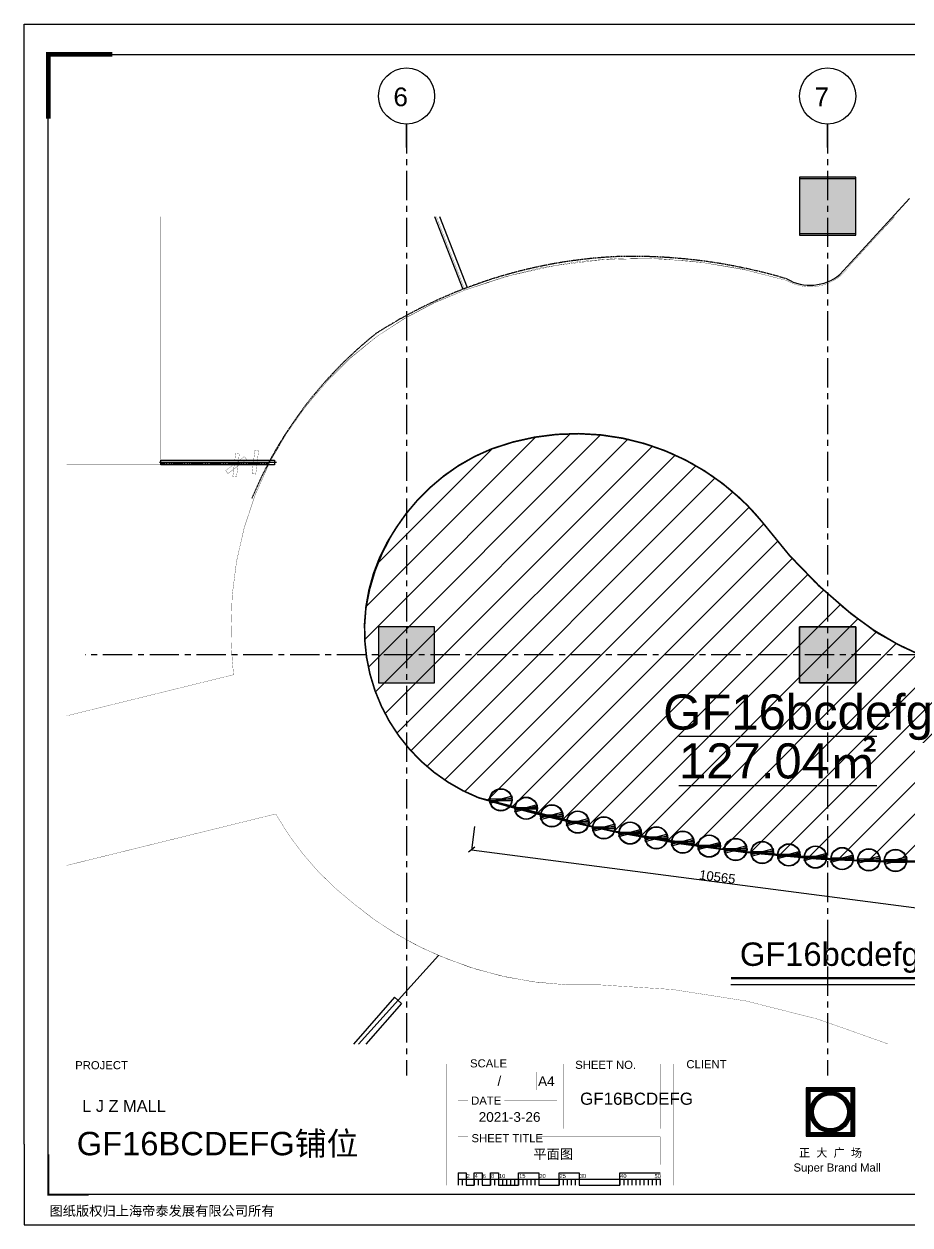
# Model space of a CAD drawing. Header units: inches. Extents: x -17552 to 18736, y -11730 to 13931.
# Drawn here: x -17552 to 1382, y -11730 to 13931 of the extents above; entities that cross this region are included whole.
import ezdxf
from ezdxf.enums import TextEntityAlignment as Align

# ---------------------------------------------------------------- set-up
doc = ezdxf.new("R2010")
doc.units = ezdxf.units.IN
doc.header["$MEASUREMENT"] = 0
doc.linetypes.add('CENTER', pattern=[2, 1.25, -0.25, 0.25, -0.25])
doc.linetypes.add('DASH', pattern=[0.35, 0.25, -0.1])
for name, color, linetype in [('3-MED', 90, 'Continuous'), ('DIM', 3, 'Continuous'), ('DIM TEXT', 7, 'Continuous'), ('FC-深灰填充', 250, 'Continuous'), ('HS-CURVE-PAVE-JNT', 1, 'Continuous'), ('IBS-hatch', 250, 'Continuous'), ('IBS-intwall', 151, 'Continuous'), ('IFF-FURN', 51, 'Continuous'), ('L01-WAL', 2, 'Continuous'), ('NEW AREA', 5, 'Continuous'), ('WALL', 255, 'Continuous'), ('商铺编号', 1, 'Continuous'), ('租户面积', 1, 'Continuous'), ('轴线', 10, 'CENTER')]:
    doc.layers.add(name, color=color, linetype=linetype)
doc.layers.add('P-新规划租赁线', color=7, linetype='Continuous', true_color=0xd45be6)
doc.styles.get("Standard").update_dxf_attribs({"font": 'arial.ttf'})
doc.dimstyles.new('DIM-200MM', dxfattribs={"dimtxt": 200, "dimasz": 120, "dimexe": 10, "dimexo": 10, "dimgap": 0.7, "dimtad": 1, "dimdec": 0, "dimrnd": 5, "dimzin": 1, "dimdsep": 46, "dimtxsty": 'Standard', "dimblk": 'OBLIQUE', "dimcen": 0.5, "dimdle": 1, "dimclrd": 256, "dimclre": 256, "dimclrt": 7, "dimaunit": 1, "dimadec": 0, "dimazin": 0, "dimtfac": 1, "dimtdec": 0, "dimtix": 1, "dimtmove": 2, "dimatfit": 3, "dimfxl": 500, "dimfxlon": 1, "dimtolj": 1, "dimtzin": 1, "dimarcsym": 0})

# ---------------------------------------------------------------- blocks, each defined once
blk = doc.blocks.new('A$C66BE637F')
at = {"const_width": 416.7664670658684}
blk.add_lwpolyline([(208.3830651747994, 5351.75643669907), (208.3830651747994, 208.3831821056083), (5351.756319768261, 208.3831821056083), (5351.756319768261, 5351.75643669907)], close=True, dxfattribs=at)
at = {"color": 8}
for points in [[(-0.0001683910377323627, 5560.139670218341), (-0.0001683910377323627, -5.141366273164749e-05), (5560.139553334098, -5.141366273164749e-05), (5560.139553334098, 5560.139670218341)], [(416.7662987406366, 5143.373203156516), (416.7662987406366, 416.7664156481624), (5143.373086202424, 416.7664156481624), (5143.373086202424, 5143.373203156516)]]:
    blk.add_lwpolyline(points, close=True, dxfattribs=at)
at = {"const_width": 416.7664670658684}
blk.add_lwpolyline([(625.143943998497, 2780.069809402339, 1), (4934.995440944564, 2780.069809402339, 1)], format="xyb", close=True, dxfattribs=at)
at = {"color": 8}
for radius in [2363.303393757767, 1946.536926691899]:
    blk.add_circle((2780.069692518096, 2780.069809402339), radius, dxfattribs=at)
blk = doc.blocks.new('*U163')
for p, q in [((2429.193511915801, 50), (0, 50)), ((0, 50), (0, -50)), ((2429.193511915801, -50), (2429.193511915801, 50)), ((0, -50), (2429.193511915801, -50))]:
    blk.add_line(p, q)
at = {"layer": 'DEFPOINTS'}
blk.add_lwpolyline([(2468.428101461475, 0), (-29.34227502728299, 0)], dxfattribs=at)
blk = doc.blocks.new('圆镜阵')
at = {"layer": 'IFF-FURN'}
for p, q in [((182423.631353419, -202637.3986419849), (182423.631353419, -202662.4186419849)), ((182903.631353419, -202637.3986419849), (182903.631353419, -202662.4186419849))]:
    blk.add_line(p, q, dxfattribs=at)
at = {"layer": 'IFF-FURN', "color": 251}
for p, q in [((182434.7110470822, -202723.0576725052), (182428.3464928718, -202698.8607129916)), ((182892.5567473292, -202576.7589535586), (182898.9213015396, -202600.9559130722))]:
    blk.add_line(p, q, dxfattribs=at)
at = {"layer": 'IFF-FURN'}
blk.add_lwpolyline([(182413.631353419, -202637.3986419849), (182413.631353419, -202662.4186419849), (182913.631353419, -202662.4186419849), (182913.631353419, -202637.3986419849)], close=True, dxfattribs=at)
at = {"layer": 'IFF-FURN', "color": 251}
blk.add_lwpolyline([(182418.6754459039, -202701.4044996464), (182425.0400001144, -202725.60145916), (182908.5923485074, -202598.4121264173), (182902.227794297, -202574.2151669037)], close=True, dxfattribs=at)
for radius in [240.0000002083333, 230.0000002083333]:
    blk.add_circle((182663.631353419, -202649.8986419849), radius, dxfattribs=at)
at = {"layer": 'IFF-FURN'}
for radius in [10, 8]:
    blk.add_circle((182663.631353419, -202649.8986419849), radius, dxfattribs=at)
blk = doc.blocks.new('_Oblique')
at = {"color": 0, "linetype": 'ByBlock', "lineweight": -2}
blk.add_line((-0.5, -0.5), (0.5, 0.5), dxfattribs=at)
blk = doc.blocks.new('*D192')
at = {"layer": 'DEFPOINTS', "color": 0, "transparency": 16777216}
for p in [(-7841.078315329265, -2599.479579083831), (2635.520413858823, -3966.177059310231), (2490.402811399885, -5078.595068050749)]:
    blk.add_point(p, dxfattribs=at)
at = {"layer": 'DIM', "lineweight": -2, "transparency": 16777216}
for p, q in [((-7921.517735700013, -3216.098502748778), (-7987.489481429967, -3721.813569525853)), ((-7987.187515958353, -3711.768231460167), (2491.394409570036, -5078.724424414925)), ((2555.080993488075, -4582.795982975184), (2489.109247758121, -5088.511049752259))]:
    blk.add_line(p, q, dxfattribs=at)
at = {"layer": 'DIM', "lineweight": -2, "transparency": 16777216, "xscale": 120, "yscale": 120, "zscale": 120}
for p, rotation in [((-7986.195917788203, -3711.897587824343), 172.5675993418376), ((2490.402811399885, -5078.595068050749), 352.5675993418375)]:
    blk.add_blockref('_Oblique', p, dxfattribs=dict(at, rotation=rotation))
at = {"layer": 'DIM', "color": 7, "transparency": 16777216, "insert": (-2734.596830671566, -4293.295561147755), "char_height": 200, "attachment_point": 5, "rotation": 352.5675993418376}
blk.add_mtext('\\A1;10565', dxfattribs=at)

msp = doc.modelspace()

# ---------------------------------------------------------------- hatches: boundary and pattern name
at = {"layer": 'FC-深灰填充'}
h = msp.add_hatch(dxfattribs=at)
h.set_pattern_fill('ANSI31', color=3, scale=150)
h.set_pattern_definition([(45, (-3126075.741390682, 1289794.275088628), (-336.7596045400933, 336.7596045400933), [])])
edge = h.paths.add_edge_path()
edge.add_arc((10804.50187190437, 3644.025235168427), 529.8039237698297, 76.2236512205323, 137.1060676458498, ccw=False)
edge.add_arc((850.6173548628649, -14639.85819336793), 21330.47005512664, 53.875061775607094, 61.79903033723667, ccw=False)
edge.add_arc((13221.28389898688, 2308.207793751988), 347.8506761699534, -38.08951157662881, 53.957733180751404, ccw=False)
edge.add_arc((3195.350348540589, 7851.437821351947), 11799.84947923976, 271.4376377739742, 330.79362674605835, ccw=False)
edge.add_arc((3526.80639209925, -22417.90587543089), 18473.24246034423, 90.10982935327235, 92.76544619336164)
edge.add_arc((1632.233919241473, 29175.02106933577), 33156.38094232317, 263.42200553935385, 271.7339907443895, ccw=False)
edge.add_arc((1405.17378330604, 27907.74857042546), 31871.54148169765, 256.26269279499843, 263.5665274901085, ccw=False)
edge.add_arc((1610.196080022964, 29097.40477500299), 33075.95902544014, 253.3966420924806, 256.4070774584729, ccw=False)
edge.add_arc((-6420.162959935602, 984.9078402081741), 3855.753314045427, 145.5260681166649, 248.3757388181842, ccw=False)
edge.add_arc((-5939.022231186733, 813.8873203215426), 4351.18401192609, 132.3539785889681, 147.2559836314437, ccw=False)
edge.add_arc((-6067.638873363372, 1018.905428061984), 4113.251665598735, 111.2271959150612, 132.9540090863551, ccw=False)
edge.add_arc((-5756.142412866458, 40.54004040968175), 5138.416561349517, 47.120628342698524, 110.51497651099501, ccw=False)
edge.add_arc((-5710.696862110861, 82.67302342483345), 5076.620386198217, 38.96537353362112, 47.17290903627162, ccw=False)
edge.add_arc((6696.400782851044, 9596.037557896017), 10560.48870760616, 216.7657685576435, 231.5342738817748)
edge.add_arc((4059.164298641503, 6240.287774237595), 6292.559328116174, 231.3291531942232, 258.2618425911978)
edge.add_arc((4210.217182220433, 6687.194365590369), 6761.090180775321, 257.7790062980552, 336.6239230899968)
h.paths.add_polyline_path([(-3742.006027180229, -2376.047554461262), (923.4967661160117, -2376.047554461262), (923.4967661160117, -1251.047554461262), (-3742.006027180229, -1251.047554461262)], flags=24)
h.paths.add_polyline_path([(-4115.340657062356, -1511.920377846318), (1696.111856903888, -1511.920377846318), (1696.111856903888, -166.948310806858), (-4115.340657062356, -166.948310806858)], flags=24)
at = {"layer": 'IBS-hatch'}
h = msp.add_hatch(color=256, dxfattribs=at)
h.dxf.hatch_style = 1
h.paths.add_polyline_path([(222.6591888032926, 10657.14626523668), (-977.340811197173, 10657.14626523668), (-977.3408111967074, 9457.146265236684), (222.659188802827, 9457.146265236684)])
h = msp.add_hatch(color=256, dxfattribs=at)
h.dxf.hatch_style = 1
h.paths.add_polyline_path([(222.659188802827, 10657.14626523668), (-977.3408111976387, 10657.14626523692), (-977.340811197173, 9457.146265236684), (222.6591888023613, 9457.146265236917)])
at = {"layer": 'WALL'}
h = msp.add_hatch(color=256, dxfattribs=at)
h.dxf.hatch_style = 1
h.paths.add_polyline_path([(222.659188802827, 10657.14626523668), (-977.3408111976387, 10657.14626523692), (-977.340811197173, 9457.146265236684), (222.6591888023613, 9457.146265236917)])
h = msp.add_hatch(color=256, dxfattribs=at)
h.dxf.hatch_style = 1
h.paths.add_polyline_path([(-8777.34081116737, 1051.138984875777), (-9977.34081116737, 1051.138984875777), (-9977.340811167836, -148.8610151242228), (-8777.34081116737, -148.8610151242228)])
h = msp.add_hatch(color=256, dxfattribs=at)
h.dxf.hatch_style = 1
h.paths.add_polyline_path([(222.6591888326293, 1051.138984875544), (-977.3408111678364, 1051.138984875777), (-977.3408111673707, -148.8610151242228), (222.6591888326293, -148.8610151242228)])

# ---------------------------------------------------------------- linework, layer by layer
at = {"color": 8}
msp.add_line((-8277.19846310627, -10748.45333171812), (-3957.198463106266, -10748.45333171812), dxfattribs=at)
for points in [[(-17552.16863536707, -10001.75728390326), (-17552.16863536707, 13931.04271609674), (17007.83136463294, 13931.04271609674)], [(-2444.04731314478, -6590.286004608579), (3748.01957363321, -6590.286004608579)], [(-17552.16863536707, -10001.75728390326), (-17552.16863536707, -11729.75728390326), (17007.83136463294, -11729.75728390326)], [(-8277.19846310627, -10618.85333171812), (-8277.19846310627, -10878.05333171812)], [(-8104.39846310627, -10748.45333171812), (-8104.39846310627, -10878.05333171812)], [(-6549.198463106266, -10748.45333171812), (-6549.198463106266, -10878.05333171812)], [(-6117.198463106266, -10748.45333171812), (-6117.198463106266, -10878.05333171812)], [(-3957.198463106266, -10748.45333171812), (-3957.198463106266, -10878.05333171812)]]:
    msp.add_lwpolyline(points)
for points, const_width in [([(-17033.76863536707, 11910.80506903993), (-17033.76863536707, 13283.04271609674), (-15661.53098831026, 13283.04271609674)], 103.68), ([(-2444.04731314478, -6458.857508070994), (3748.01957363321, -6458.857508070994)], 50), ([(-15315.0176679323, -8290.286004608583), (-8523.645984424744, -8290.286004608583), (-8523.645984424744, -10881.75728390326), (-16833.76863536706, -10881.75728390326), (-16833.76863536706, -8290.286004608583), (-16544.08984407612, -8290.286004608583)], 4.319999999999999), ([(-7150.614905479433, -8290.286004608583), (-6160.398463106278, -8290.286004608583), (-6160.398463106278, -8895.086004608582), (-8277.19846310627, -8895.086004608582), (-8277.19846310627, -8290.286004608583), (-8061.198463106266, -8290.286004608583)], 4.319999999999999), ([(-6604.837970517401, -8463.625941299664), (-6604.837970517401, -8848.762907819962)], 4.319999999999999), ([(-4463.175823679856, -8290.286004608583), (-3957.198463106266, -8290.286004608583), (-3957.198463106317, -9672.686004608584), (-6030.798463106148, -9672.686004608584), (-6030.798463106112, -8290.286004608583), (-5857.998463106109, -8290.286004608583)], 4.319999999999999), ([(-2445.433272183414, -8290.286004608583), (10372.11204981154, -8290.286004608579), (10372.11204981153, -10881.75728390322), (-3665.014532915498, -10881.75728390325), (-3665.014532915484, -8290.286004608579), (-3431.887950188469, -8290.28600460858)], 4.319999999999999), ([(-7285.418144608375, -9067.886004608585), (-6160.398463106278, -9067.886004608585), (-6160.398463106278, -9672.686004608584), (-8277.19846310627, -9672.686004608584), (-8277.19846310627, -9067.886004608585), (-8061.198463106266, -9067.886004608585)], 4.319999999999999), ([(-6596.324886189519, -9845.48600460859), (-3957.198463106266, -9845.486004608583), (-3957.198463106266, -10441.50036169359), (-8277.19846310627, -10441.5003616936), (-8277.19846310627, -9845.48600460859), (-8061.198463106266, -9845.48600460859)], 4.319999999999999), ([(-17033.76863536707, -10217.75728390326), (-17033.76863536707, -11081.75728390326), (-16169.76863536707, -11081.75728390326)], 43.2), ([(-8104.39846310627, -10618.85333171812), (-8104.39846310627, -10748.45333171812)], 8.639999999999999), ([(-7931.598463106271, -10618.85333171812), (-7931.598463106271, -10748.45333171812)], 8.639999999999999), ([(-7758.798463106272, -10618.85333171812), (-7758.798463106272, -10748.45333171812)], 8.639999999999999), ([(-7585.998463106276, -10618.85333171812), (-7585.998463106276, -10748.45333171812)], 8.639999999999999), ([(-7413.198463106266, -10618.85333171812), (-7413.198463106266, -10748.45333171812)], 8.639999999999999), ([(-6981.198463106266, -10618.85333171812), (-6981.198463106266, -10748.45333171812)], 8.639999999999999), ([(-6549.198463106266, -10618.85333171812), (-6549.198463106266, -10748.45333171812)], 8.639999999999999), ([(-6117.198463106266, -10618.85333171812), (-6117.198463106266, -10748.45333171812)], 8.639999999999999), ([(-5685.198463106266, -10618.85333171812), (-5685.198463106266, -10748.45333171812)], 8.639999999999999), ([(-4821.198463106266, -10618.85333171812), (-4821.198463106266, -10748.45333171812)], 8.639999999999999), ([(-3957.198463106266, -10618.85333171812), (-3957.198463106266, -10748.45333171812)], 8.639999999999999)]:
    msp.add_lwpolyline(points, dxfattribs=dict(const_width=const_width))
msp.add_lwpolyline([(-17033.76863536707, 13283.04271609674), (18217.43136463294, 13283.04271609675), (18217.43136463294, -11081.75728390326), (-17033.76863536707, -11081.75728390326)], close=True)
at = {"color": 1}
msp.add_lwpolyline([(222.6591888032926, 10657.14626523668), (-977.340811197173, 10657.14626523668), (-977.3408111967074, 9457.146265236684), (222.659188802827, 9457.146265236684)], close=True, dxfattribs=at)
at = {"color": 8}
for points in [[(-8277.19846310627, -10618.85333171812), (-8104.39846310627, -10618.85333171812), (-8104.39846310627, -10878.05333171812), (-7931.598463106271, -10878.05333171812), (-7931.598463106271, -10618.85333171812), (-7758.798463106272, -10618.85333171812), (-7758.798463106272, -10878.05333171812), (-7585.998463106276, -10878.05333171812), (-7585.998463106276, -10618.85333171812), (-7413.198463106266, -10618.85333171812), (-7413.198463106266, -10878.05333171812), (-6981.198463106266, -10878.05333171812), (-6981.198463106266, -10618.85333171812), (-6549.198463106266, -10618.85333171812), (-6549.198463106266, -10878.05333171812), (-6117.198463106266, -10878.05333171812), (-6117.198463106266, -10618.85333171812), (-5685.198463106266, -10618.85333171812), (-5685.198463106266, -10878.05333171812), (-4821.198463106266, -10878.05333171812), (-4821.198463106266, -10618.85333171812), (-3957.198463106266, -10618.85333171812)], [(-8190.798463106272, -10748.45333171812), (-8190.798463106272, -10878.05333171812)], [(-7931.598463106271, -10748.45333171812), (-7931.598463106271, -10878.05333171812)], [(-7845.198463106266, -10748.45333171812), (-7845.198463106266, -10878.05333171812)], [(-7758.798463106272, -10748.45333171812), (-7758.798463106272, -10878.05333171812)], [(-7585.998463106276, -10748.45333171812), (-7585.998463106276, -10878.05333171812)], [(-7499.598463106271, -10748.45333171812), (-7499.598463106271, -10878.05333171812)], [(-7413.198463106266, -10748.45333171812), (-7413.198463106266, -10878.05333171812)], [(-7326.798463106272, -10748.45333171812), (-7326.798463106272, -10878.05333171812)], [(-7240.39846310627, -10748.45333171812), (-7240.39846310627, -10878.05333171812)], [(-7153.998463106276, -10748.45333171812), (-7153.998463106276, -10878.05333171812)], [(-7067.598463106271, -10748.45333171812), (-7067.598463106271, -10878.05333171812)], [(-6981.198463106266, -10748.45333171812), (-6981.198463106266, -10878.05333171812)], [(-6894.798463106265, -10748.45333171812), (-6894.798463106265, -10878.05333171812)], [(-6808.398463106278, -10748.45333171812), (-6808.398463106278, -10878.05333171812)], [(-6721.998463106276, -10748.45333171812), (-6721.998463106276, -10878.05333171812)], [(-6635.598463106267, -10748.45333171812), (-6635.598463106267, -10878.05333171812)], [(-6030.798463106265, -10748.45333171812), (-6030.798463106265, -10878.05333171812)], [(-5944.398463106278, -10748.45333171812), (-5944.398463106278, -10878.05333171812)], [(-5857.998463106269, -10748.45333171812), (-5857.998463106269, -10878.05333171812)], [(-5771.598463106267, -10748.45333171812), (-5771.598463106267, -10878.05333171812)], [(-5685.198463106266, -10748.45333171812), (-5685.198463106266, -10878.05333171812)], [(-4821.198463106266, -10748.45333171812), (-4821.198463106266, -10878.05333171812)], [(-4734.798463106265, -10748.45333171812), (-4734.798463106265, -10878.05333171812)], [(-4648.398463106278, -10748.45333171812), (-4648.398463106278, -10878.05333171812)], [(-4561.998463106269, -10748.45333171812), (-4561.998463106269, -10878.05333171812)], [(-4475.598463106267, -10748.45333171812), (-4475.598463106267, -10878.05333171812)], [(-4389.198463106266, -10748.45333171812), (-4389.198463106266, -10878.05333171812)], [(-4302.798463106265, -10748.45333171812), (-4302.798463106265, -10878.05333171812)], [(-4216.398463106278, -10748.45333171812), (-4216.398463106278, -10878.05333171812)], [(-4129.998463106269, -10748.45333171812), (-4129.998463106269, -10878.05333171812)], [(-4043.598463106267, -10748.45333171812), (-4043.598463106267, -10878.05333171812)]]:
    msp.add_lwpolyline(points, dxfattribs=at)
at = {"layer": '3-MED'}
msp.add_lwpolyline([(222.659188802827, 10657.14626523668), (-977.3408111976387, 10657.14626523692), (-977.340811197173, 9457.146265236684), (222.6591888023613, 9457.146265236917)], close=True, dxfattribs=at)
at = {"layer": 'DEFPOINTS', "color": 1}
for points in [[(222.6591888321636, 1051.138984875544), (222.6591888321636, -148.8744198530676), (-977.3408111678364, -148.8744198530676)], [(-977.3408111678364, -148.8744198530676), (-977.340811168302, 1051.138984875777), (222.6591888321636, 1051.138984875544)]]:
    msp.add_lwpolyline(points, dxfattribs=at)
at = {"layer": 'DIM'}
for p, q in [((-9377.34978999236, 11292.48202535658), (-9377.34978999236, 11792.48202535658)), ((-377.3408111969402, 11292.48202535658), (-377.3408111969402, 11792.48202535658))]:
    msp.add_line(p, q, dxfattribs=at)
for centre in [(-9377.34978999159, 12392.86202535658), (-377.3408111961689, 12392.86202535658)]:
    msp.add_circle(centre, 600, dxfattribs=at)
at = {"layer": 'HS-CURVE-PAVE-JNT', "color": 0}
for points in [[(222.6591888032926, 10621.81050511638), (-977.340811197173, 10621.81050511661), (-977.3408111967074, 9421.810505116382), (222.659188802827, 9421.810505116615)], [(-8777.34081116737, 1051.138984875777), (-9977.34081116737, 1051.138984875777), (-9977.340811167836, -148.8610151242228), (-8777.34081116737, -148.8610151242228)], [(222.6591888326293, 1051.138984875544), (-977.3408111678364, 1051.138984875777), (-977.3408111673707, -148.8610151242228), (222.6591888326293, -148.8610151242228)]]:
    msp.add_lwpolyline(points, close=True, dxfattribs=at)
at = {"layer": 'IBS-intwall'}
msp.add_line((-116.2770880805256, 8576.435006624344), (1369.567250740256, 10200.60950907229), dxfattribs=at)
for points in [[(-8779.49059482151, 9815.942726734118), (-8173.808177219231, 8262.991669917503)], [(-8672.153936375391, 9815.942726734118), (-8080.440445603796, 8298.80756790822)]]:
    msp.add_lwpolyline(points, dxfattribs=at)
msp.add_arc((-749.3371467920879, 9350.537688485138), 1000.000000000048, 239.9229478096874, 309.276250693184, dxfattribs=at)
at = {"layer": 'L01-WAL', "color": 7}
msp.add_line((-9486.669744379811, -6994.77856401375), (-9637.337225455318, -6863.251722090621), dxfattribs=at)
at = {"layer": 'L01-WAL'}
msp.add_lwpolyline([(-8695.454903179772, -5969.549198696133), (-10405.44583755638, -7862.897247805004)], dxfattribs=at)
at = {"layer": 'L01-WAL', "color": 7}
for points in [[(-9637.337225455318, -6863.251722090388), (-10509.98882951447, -7862.897247805004)], [(-9486.669744379811, -6994.77856401375), (-10244.50353889679, -7862.897247805004)]]:
    msp.add_lwpolyline(points, dxfattribs=at)
at = {"layer": 'NEW AREA', "color": 3, "const_width": 35}
msp.add_lwpolyline([(10416.35957914452, 4004.632720133779, -0.2720801794893178), (10930.66543716612, 4158.588110279316, -0.03458861903828604), (13425.95294082631, 2589.473995462084, -0.4247181244642562), (13495.05906468863, 2093.621560370806, -0.2649396713503463), (3491.39535402647, -3944.697354520182, 0.01158783300415074), (2635.520413858823, -3966.177059310232, -0.03628378743098366), (-2166.015797735185, -3763.085984348063, -0.03187978430944784), (-6163.383611618534, -3052.097930797818, -0.01313625778864186), (-7841.078315329265, -2599.479579083831, -0.4815344548132094), (-9598.78354306006, 3167.384600064275, -0.06511405428245984), (-8870.454166091506, 4029.398028850113, -0.0950861315395541), (-7556.911829568904, 4853.08139252502, -0.2838876032276916), (-2259.670454956584, 3805.909690988041, -0.03582744714520127), (-1763.491775081486, 3275.108856216562, 0.06452910427697524), (127.2870610724276, 1327.381883977936, 0.1180599977857756), (2779.009894317489, 79.32132416244167, 0.3582729650776902)], format="xyb", close=True, dxfattribs=at)
at = {"layer": 'P-新规划租赁线', "color": 8, "linetype": 'DASH', "ltscale": 100}
msp.add_line((-14627.3329340252, 4546.468277530535), (-12328.23672894155, 4546.468277530535), dxfattribs=at)
at = {"layer": 'P-新规划租赁线', "color": 8, "linetype": 'DASH', "ltscale": 100, "const_width": 5}
for points in [[(-16642.32733457628, -851.1504122805545), (-13073.82683654594, 27.46860477004702, -0.02717646823331296), (-13125.17024234169, 984.711408182071, -0.1211401852267546), (-12328.0202134042, 4511.132516366919, -0.1954328823676574), (-8118.878649648272, 8248.851401337213, -0.1662641114716094), (-1250.284821914036, 8449.849713982107, 0.3933780521999788), (78.12958897697536, 8753.368257085816, -0.0001740499298095743), (1050.117431066938, 9815.942726734584, -0.0001740499298095743)], [(-8740.62863889429, 9815.942726734118), (-8129.013435246416, 8245.25649422689, 0.06649838764599385), (-10011.06725570698, 7255.133433299628, 0.1110333644353966), (-12302.2196212965, 4561.159326868621), (-14627.35840869042, 4561.159326868621), (-14627.35841384762, 9815.942726734118)], [(-8740.62682074913, 9815.942726734118), (-8129.010304132935, 8245.257607398345, -0.08105193297476937), (-4841.139918128953, 8927.090250411793, -0.07869998713810533), (-1250.501337645568, 8449.849714635662, 0.3933780521999413), (77.91307324544323, 8753.368257739605, -0.004812837297240507), (1057.429300143856, 9815.942726734118)], [(-16642.32733457628, -851.1504122805545), (-13073.82683654548, 27.46860477004702, -0.02699967872295479), (-13125.38675807323, 984.7114088358594, -0.1232268961415417), (-12302.19413991784, 4561.132517410233), (-14627.33292731176, 4561.132517410233), (-14627.34173617511, 4511.132517410233), (-16642.32733457628, 4511.132517410233)], [(-8695.454903179772, -5969.549198696133, -0.07596240453026398), (-10529.11318666767, -4845.902769215614, -0.0990567999046775), (-12172.76803095545, -2947.168033482483), (-16642.32733457628, -4047.641683938424)], [(917.3166096112764, -7862.897247805004, 0.09253909231797944), (-5272.68861202988, -6597.792132434412, -0.1070843445571801), (-8501.231103643768, -6047.812000384531, -0.08345362416035337), (-10528.89667093567, -4845.902769869403, -0.09883541660213951), (-12172.79009862011, -2947.173466876824), (-16642.32733457628, -4048.570544343185)], [(-10405.44583755684, -7862.897247805004), (-8695.454903180238, -5969.5491986959, 0.1132378646301691), (-5272.905127761413, -6597.792131780623, -0.0925390923434067), (917.1000954881383, -7862.897247805004, -0.0925390923434067)]]:
    msp.add_lwpolyline(points, format="xyb", dxfattribs=at)
at = {"layer": 'P-新规划租赁线', "linetype": 'DASH', "ltscale": 350, "const_width": 30}
msp.add_lwpolyline([(-7841.294831071973, -2599.479578429111, 0.08380356911942508), (3116.139187929228, -3948.145786754996, 0.2734670420673566), (13495.05906468537, 2093.621560372669, 0.4238526941654773), (13426.77718623589, 2588.872365451442, 0.03460059347610196), (10930.66543716286, 4158.588110281411, 0.2720801794895548), (10416.35957914126, 4004.632720135874, -0.4579195971320941), (647.9407111490218, 940.6707009559268, -0.08025049787419418), (-1763.491775092662, 3275.108856215398, 0.3225008085078341), (-7557.128345330239, 4853.081393174152, 0.2672966014243377), (-10244.70555062126, 1442.076571833133, 0.3412849828496597), (-7841.294831071973, -2599.479578429111, 0.08380356911942538)], format="xyb", dxfattribs=at)
at = {"layer": 'P-新规划租赁线', "color": 8, "linetype": 'DASH', "ltscale": 100, "const_width": 5}
for points in [[(-12843.94524971022, 4689.050046003913), (-13243.94787498749, 4389.053546405887), (-13195.94843505183, 4325.053126361478), (-12795.94580977409, 4625.049625959504)], [(-13010.21719465637, 4254.058831434255), (-12950.25386970489, 4750.450208938704), (-13029.67649010522, 4760.044340931136), (-13089.63981505715, 4263.652963426686)], [(-12599.52152680139, 4313.988948531938), (-12539.55820184992, 4810.380326036387), (-12618.98082225024, 4819.974458028586), (-12678.94414720218, 4323.583080524137)]]:
    msp.add_lwpolyline(points, close=True, dxfattribs=at)
at = {"layer": 'P-新规划租赁线', "color": 8, "linetype": 'DASH', "ltscale": 100}
for centre, radius, start, end in [((-4397.094247225665, -1442.839432403422), 10414.73597820854, 92.44191838470189, 122.7443187418121), ((-4552.667968809132, -2613.204183161235), 11579.22957104356, 73.43038162401295, 91.42602092653723), ((-4499.313367668532, 391.100281268149), 8863.358515881106, 128.6111680076282, 157.431824335917)]:
    msp.add_arc(centre, radius, start, end, dxfattribs=at)
at = {"layer": '轴线', "ltscale": 500}
for p, q in [((-9377.34978999159, 11792.86202535658), (-9377.34979000596, -8538.37982741674)), ((-377.3408111961689, 11792.86202535658), (-377.340811210539, -8538.379827416744)), ((14759.42624926215, 450.1390578301744), (-16241.78520605421, 450.1390578301753))]:
    msp.add_line(p, q, dxfattribs=at)

# ---------------------------------------------------------------- block references
at = {"xscale": 0.1864701341885847, "yscale": 0.1864701341885847, "zscale": 0.1864701341885847}
msp.add_blockref('A$C66BE637F', (-836.4881452339391, -9833.45392052437), dxfattribs=at)
at = {"layer": 'IFF-FURN'}
for p in [(-190023.7643931233, 200005.4586421626), (-189485.1050393116, 199822.9485277525), (-188937.6801056387, 199662.2469848879), (-188382.1489729658, 199528.7427145725), (-187823.876235059, 199406.9011318675), (-187263.6951722754, 199294.7531464028), (-186701.7865682715, 199192.2504762737), (-186138.2810606039, 199099.4534015544), (-185573.3234648467, 199016.381871677), (-185007.0587000656, 198943.0545198364), (-184439.6318028816, 198879.4886665328), (-183871.1879416462, 198825.7003222099), (-183301.8724307176, 198781.7041889937), (-182731.8307448355, 198747.513661529), (-182161.2085335832, 198723.1408269108), (-181590.1516359285, 198708.5964637115)]:
    msp.add_blockref('圆镜阵', p, dxfattribs=at)
at = {"layer": 'P-新规划租赁线', "color": 8, "linetype": 'DASH', "ltscale": 100, "xscale": -1, "rotation": 180}
msp.add_blockref('*U163', (-14627.3329340252, 4561.132517410233), dxfattribs=at)

# ---------------------------------------------------------------- texts
for s, height, p in [('SCALE', 172.8, (-8020.191706467878, -8362.689373020965)), ('CLIENT', 172.8, (-3396.096162802274, -8380.647728292965)), ('PROJECT', 172.8, (-16458.25397287741, -8402.134524904732)), ('SHEET NO.', 172.8, (-5772.50017339208, -8393.545109695571)), ('A4', 207.3599999999999, (-6566.118700193598, -8760.88804815781)), ('DATE', 172.8, (-7996.514383941023, -9158.086437983546)), ('SHEET TITLE', 172.8, (-7988.753634245695, -9961.830647508354)), ('正  大  广  场', 172.8, (-989.0504607467187, -10273.8145521309)), ('Super Brand Mall', 172.8, (-1106.589512282906, -10588.43291265329)), ('2', 86.4, (-8092.578859653266, -10725.74056157996)), ('4', 86.4, (-7919.778859653255, -10725.74056157996)), ('6', 86.4, (-7746.97885965326, -10725.74056157996)), ('8', 86.4, (-7574.178859653261, -10725.74056157996)), ('10', 86.4, (-7401.378859653261, -10725.74056157996)), ('15', 86.4, (-6969.378859653261, -10725.74056157996)), ('20', 86.4, (-6537.378859653254, -10725.74056157996)), ('25', 86.4, (-6105.378859653254, -10725.74056157996)), ('30', 86.4, (-5673.378859653254, -10725.74056157996)), ('40', 86.4, (-4809.378859653254, -10725.74056157996)), ('50', 86.4, (-4078.064405258912, -10728.82685972852)), ('图纸版权归上海帝泰发展有限公司所有', 207.3599999999999, (-17007.28484740866, -11531.9672255097))]:
    msp.add_text(s, height=height).set_placement(p)
at = {"attachment_point": 1}
for s, width, insert, char_height in [('GF16bcdefg{\\fSimSun|b0|i0|c134|p2;铺位平面图}', 7585.335562486231, (-2253.393988900061, -5693.511921078561), 500), ('L J Z MALL', 6808.082280312083, (-16308.09763489192, -9062.603861823709), 250)]:
    msp.add_mtext_dynamic_manual_height_columns(s, width=width, gutter_width=1, heights=[0], dxfattribs=dict(at, insert=insert, char_height=char_height))
for tag, text, p in [('/', 'AS NOTED', (-7353.607252397342, -8757.664620980702)), ('2021-3-26', '2020-7-22', (-6514.299728822538, -9525.679456871147))]:
    msp.add_attdef(tag, text=text, height=207.3599999999999).set_placement(p, align=Align.RIGHT)
for tag, p, s, height in [('GF16BCDEFG', (-5668.874524528896, -9161.181977511062), 'SHEET NO.', 259.2), ('GF16BCDEFG铺位', (-16425.22122503262, -10240.57885802068), '###############', 500), ('平面图', (-6667.071376035317, -10316.41645594197), 'SHEET-TITLE', 207.3599999999999)]:
    msp.add_attdef(tag, p, s, height=height)
at = {"layer": 'DIM TEXT', "char_height": 400, "attachment_point": 1}
for s, insert in [('6', (-9658.069501702594, 12574.75223065563)), ('7', (-658.0605229071734, 12574.75223065562))]:
    msp.add_mtext_dynamic_manual_height_columns(s, width=10456.67455944861, gutter_width=2, heights=[0], dxfattribs=dict(at, insert=insert))
at = {"layer": '商铺编号', "color": 1}
msp.add_text('GF16bcdefg', height=750, dxfattribs=at).set_placement((-3891.178645889268, -1145.300266114273))
at = {"layer": '租户面积', "color": 1}
msp.add_text('%%U%%O127.04㎡', height=750, dxfattribs=at).set_placement((-3554.506027180229, -2188.547554461262))

# ---------------------------------------------------------------- dimensions: what is measured, and where the dimension line sits
at = {"layer": 'DIM'}
dim = msp.add_aligned_dim(p1=(-7841.078315329265, -2599.479579083831), p2=(2635.520413858823, -3966.177059310232), distance=-1121.8435473423417, dimstyle='DIM-200MM', dxfattribs=at)
dim.commit()
dim.dimension.update_dxf_attribs({"geometry": '*D192', "text_midpoint": (-2734.596830671566, -4293.295561147755)})

doc.saveas('drawing.dxf')
